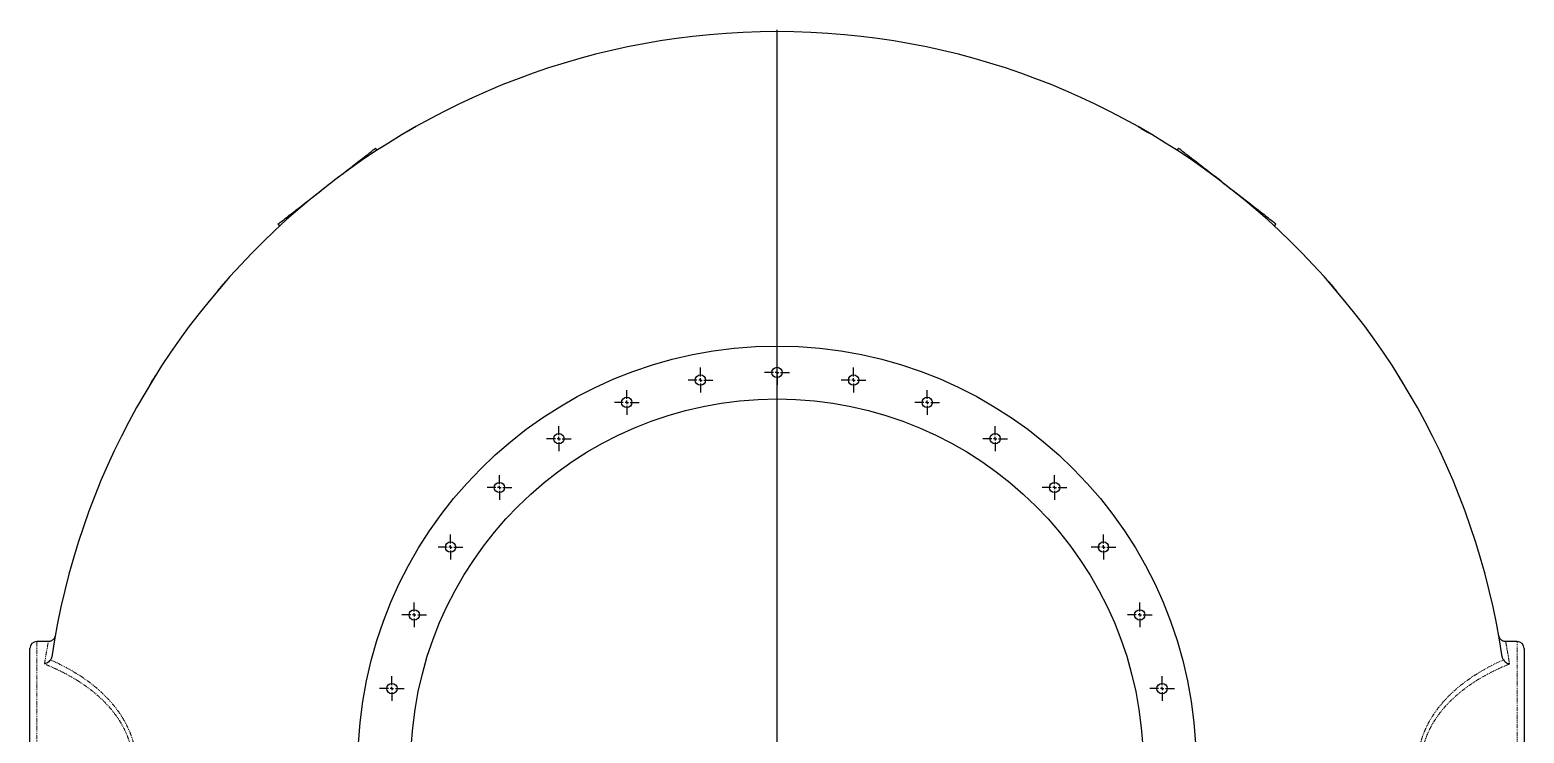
# Model space of a CAD drawing. Header units: millimetres. Extents: x -12403 to 8666, y -15213 to 13435.
# Drawn here: x -3195 to -955, y -11775 to -10721 of the extents above; entities that cross this region are included whole.
import ezdxf

# ---------------------------------------------------------------- set-up
doc = ezdxf.new("R2010")
doc.units = ezdxf.units.MM
doc.linetypes.add('PHANTOM', pattern=[12.7, 6.35, -1.27, 1.27, -1.27, 1.27, -1.27])
doc.layers.add('10', color=7, linetype='Continuous')

# ---------------------------------------------------------------- blocks, each defined once
blk = doc.blocks.new('SW_CENTERMARKSYMBOL_37')
at = {"layer": '10', "color": 0}
for p, q in [((0, 0.167), (0, 20.417)), ((-0.167, 0), (-20.417, 0)), ((0, 0), (-0.083, 0)), ((0, 0), (0, 0.083)), ((0, 0), (0, -0.083)), ((0, 0), (0.083, 0)), ((0.167, 0), (20.417, 0)), ((0, -0.167), (0, -20.417))]:
    blk.add_line(p, q, dxfattribs=at)
blk = doc.blocks.new('SW_CENTERMARKSYMBOL_55')
at = {"layer": '10', "color": 0}
for p, q in [((-0.167, 0), (-0.6, 0)), ((0, 0), (-0.083, 0)), ((0, 0.167), (0, 0.6)), ((0, 0), (0, 0.083)), ((0, 0), (0, -0.083)), ((0, 0), (0.083, 0)), ((0.167, 0), (0.6, 0)), ((0, -0.167), (0, -0.6))]:
    blk.add_line(p, q, dxfattribs=at)
blk = doc.blocks.new('SW_CENTERMARKSYMBOL_56')
at = {"layer": '10', "color": 0}
for p, q in [((-0.167, 0), (-0.6, 0)), ((0, 0), (-0.083, 0)), ((0, 0.167), (0, 0.6)), ((0, 0), (0, 0.083)), ((0, 0), (0, -0.083)), ((0, 0), (0.083, 0)), ((0.167, 0), (0.6, 0)), ((0, -0.167), (0, -0.6))]:
    blk.add_line(p, q, dxfattribs=at)
blk = doc.blocks.new('SW_CENTERMARKSYMBOL_57')
at = {"layer": '10', "color": 0}
for p, q in [((-0.167, 0), (-0.6, 0)), ((0, 0), (-0.083, 0)), ((0, 0.167), (0, 0.6)), ((0, 0), (0, 0.083)), ((0, 0), (0, -0.083)), ((0, 0), (0.083, 0)), ((0.167, 0), (0.6, 0)), ((0, -0.167), (0, -0.6))]:
    blk.add_line(p, q, dxfattribs=at)
blk = doc.blocks.new('SW_CENTERMARKSYMBOL_58')
at = {"layer": '10', "color": 0}
for p, q in [((-0.167, 0), (-0.6, 0)), ((0, 0), (-0.083, 0)), ((0, 0.167), (0, 0.6)), ((0, 0), (0, 0.083)), ((0, 0), (0, -0.083)), ((0, 0), (0.083, 0)), ((0.167, 0), (0.6, 0)), ((0, -0.167), (0, -0.6))]:
    blk.add_line(p, q, dxfattribs=at)
blk = doc.blocks.new('SW_CENTERMARKSYMBOL_59')
at = {"layer": '10', "color": 0}
for p, q in [((-0.167, 0), (-0.6, 0)), ((0, 0), (-0.083, 0)), ((0, 0.167), (0, 0.6)), ((0, 0), (0, 0.083)), ((0, 0), (0, -0.083)), ((0, 0), (0.083, 0)), ((0.167, 0), (0.6, 0)), ((0, -0.167), (0, -0.6))]:
    blk.add_line(p, q, dxfattribs=at)
blk = doc.blocks.new('SW_CENTERMARKSYMBOL_60')
at = {"layer": '10', "color": 0}
for p, q in [((-0.167, 0), (-0.6, 0)), ((0, 0), (-0.083, 0)), ((0, 0.167), (0, 0.6)), ((0, 0), (0, 0.083)), ((0, 0), (0, -0.083)), ((0, 0), (0.083, 0)), ((0.167, 0), (0.6, 0)), ((0, -0.167), (0, -0.6))]:
    blk.add_line(p, q, dxfattribs=at)
blk = doc.blocks.new('SW_CENTERMARKSYMBOL_61')
at = {"layer": '10', "color": 0}
for p, q in [((-0.167, 0), (-0.6, 0)), ((0, 0), (-0.083, 0)), ((0, 0.167), (0, 0.6)), ((0, 0), (0, 0.083)), ((0, 0), (0, -0.083)), ((0, 0), (0.083, 0)), ((0.167, 0), (0.6, 0)), ((0, -0.167), (0, -0.6))]:
    blk.add_line(p, q, dxfattribs=at)
blk = doc.blocks.new('SW_CENTERMARKSYMBOL_62')
at = {"layer": '10', "color": 0}
for p, q in [((-0.167, 0), (-0.6, 0)), ((0, 0), (-0.083, 0)), ((0, 0.167), (0, 0.6)), ((0, 0), (0, 0.083)), ((0, 0), (0, -0.083)), ((0, 0), (0.083, 0)), ((0.167, 0), (0.6, 0)), ((0, -0.167), (0, -0.6))]:
    blk.add_line(p, q, dxfattribs=at)
blk = doc.blocks.new('SW_CENTERMARKSYMBOL_63')
at = {"layer": '10', "color": 0}
for p, q in [((-0.167, 0), (-0.6, 0)), ((0, 0), (-0.083, 0)), ((0, 0.167), (0, 0.6)), ((0, 0), (0, 0.083)), ((0, 0), (0, -0.083)), ((0, 0), (0.083, 0)), ((0.167, 0), (0.6, 0)), ((0, -0.167), (0, -0.6))]:
    blk.add_line(p, q, dxfattribs=at)
blk = doc.blocks.new('SW_CENTERMARKSYMBOL_64')
at = {"layer": '10', "color": 0}
for p, q in [((-0.167, 0), (-0.6, 0)), ((0, 0), (-0.083, 0)), ((0, 0.167), (0, 0.6)), ((0, 0), (0, 0.083)), ((0, 0), (0, -0.083)), ((0, 0), (0.083, 0)), ((0.167, 0), (0.6, 0)), ((0, -0.167), (0, -0.6))]:
    blk.add_line(p, q, dxfattribs=at)
blk = doc.blocks.new('SW_CENTERMARKSYMBOL_65')
at = {"layer": '10', "color": 0}
for p, q in [((-0.167, 0), (-0.6, 0)), ((0, 0), (-0.083, 0)), ((0, 0.167), (0, 0.6)), ((0, 0), (0, 0.083)), ((0, 0), (0, -0.083)), ((0, 0), (0.083, 0)), ((0.167, 0), (0.6, 0)), ((0, -0.167), (0, -0.6))]:
    blk.add_line(p, q, dxfattribs=at)
blk = doc.blocks.new('SW_CENTERMARKSYMBOL_66')
at = {"layer": '10', "color": 0}
for p, q in [((-0.167, 0), (-0.6, 0)), ((0, 0), (-0.083, 0)), ((0, 0.167), (0, 0.6)), ((0, 0), (0, 0.083)), ((0, 0), (0, -0.083)), ((0, 0), (0.083, 0)), ((0.167, 0), (0.6, 0)), ((0, -0.167), (0, -0.6))]:
    blk.add_line(p, q, dxfattribs=at)
blk = doc.blocks.new('SW_CENTERMARKSYMBOL_67')
at = {"layer": '10', "color": 0}
for p, q in [((-0.167, 0), (-0.6, 0)), ((0, 0), (-0.083, 0)), ((0, 0.167), (0, 0.6)), ((0, 0), (0, 0.083)), ((0, 0), (0, -0.083)), ((0, 0), (0.083, 0)), ((0.167, 0), (0.6, 0)), ((0, -0.167), (0, -0.6))]:
    blk.add_line(p, q, dxfattribs=at)
blk = doc.blocks.new('SW_CENTERMARKSYMBOL_68')
at = {"layer": '10', "color": 0}
for p, q in [((-0.167, 0), (-0.6, 0)), ((0, 0), (-0.083, 0)), ((0, 0.167), (0, 0.6)), ((0, 0), (0, 0.083)), ((0, 0), (0, -0.083)), ((0, 0), (0.083, 0)), ((0.167, 0), (0.6, 0)), ((0, -0.167), (0, -0.6))]:
    blk.add_line(p, q, dxfattribs=at)
blk = doc.blocks.new('SW_CENTERMARKSYMBOL_69')
at = {"layer": '10', "color": 0}
for p, q in [((-0.167, 0), (-0.6, 0)), ((0, 0), (-0.083, 0)), ((0, 0.167), (0, 0.6)), ((0, 0), (0, 0.083)), ((0, 0), (0, -0.083)), ((0, 0), (0.083, 0)), ((0.167, 0), (0.6, 0)), ((0, -0.167), (0, -0.6))]:
    blk.add_line(p, q, dxfattribs=at)
blk = doc.blocks.new('SW_CENTERMARKSYMBOL_70')
at = {"layer": '10', "color": 0}
for p, q in [((0, 0.167), (0, 35.667)), ((-0.167, 0), (-35.667, 0)), ((0, 0), (-0.083, 0)), ((0, 0), (0, 0.083)), ((0, 0), (0, -0.083)), ((0, 0), (0.083, 0)), ((0.167, 0), (35.667, 0)), ((0, -0.167), (0, -35.667))]:
    blk.add_line(p, q, dxfattribs=at)

msp = doc.modelspace()

# ---------------------------------------------------------------- linework, layer by layer
at = {"color": 7, "linetype": 'Continuous', "lineweight": 25}
for p, q in [((-2634.64, -10876.42), (-2634.62, -10876.46)), ((-2634.62, -10876.46), (-2634.62, -10876.46)), ((-2616.79, -10866.13), (-2616.82, -10866.09)), ((-1532.54, -10866.09), (-1532.57, -10866.13)), ((-1514.74, -10876.46), (-1514.72, -10876.42)), ((-2674.01, -10900.9), (-2676.41, -10897.81)), ((-1472.95, -10897.81), (-1475.36, -10900.9)), ((-2741.43, -10948.42), (-2741.46, -10948.39)), ((-1407.9, -10948.39), (-1407.93, -10948.43)), ((-2757.72, -10961.03), (-2757.69, -10961.07)), ((-1391.67, -10961.07), (-1391.64, -10961.03)), ((-2822.77, -11011.61), (-2820.37, -11014.7)), ((-1328.99, -11014.7), (-1326.59, -11011.61)), ((-2900.37, -11096.65), (-2900.41, -11096.62)), ((-1248.95, -11096.62), (-1248.99, -11096.65)), ((-2913.86, -11112.21), (-2913.83, -11112.24)), ((-2913.83, -11112.24), (-2913.83, -11112.24)), ((-1235.53, -11112.24), (-1235.5, -11112.21)), ((-3004.22, -11235.43), (-3004.26, -11235.41)), ((-1145.1, -11235.41), (-1145.14, -11235.43)), ((-3015.1, -11252.93), (-3015.06, -11252.95)), ((-1134.3, -11252.95), (-1134.26, -11252.93)), ((-3194.81, -11997.83), (-3194.81, -11647.63)), ((-3167.14, -11637.33), (-3184.51, -11637.33)), ((-3157.08, -11629.4), (-3157.02, -11629.08)), ((-964.86, -11637.33), (-982.22, -11637.33)), ((-954.56, -11647.63), (-954.56, -11997.83))]:
    msp.add_line(p, q, dxfattribs=at)
at = {"color": 8, "linetype": 'PHANTOM', "lineweight": 18}
for p, q in [((-3184.51, -11637.33), (-3184.51, -12008.13)), ((-964.86, -12008.13), (-964.86, -11637.33))]:
    msp.add_line(p, q, dxfattribs=at)
at = {"color": 7, "linetype": 'Continuous', "lineweight": 25, "flags": 128}
for points in [[(-2625.73, -10871.26), (-2627.47, -10872.26), (-2629.14, -10873.23), (-2630.68, -10874.12), (-2632.03, -10874.91), (-2633.14, -10875.55), (-2633.97, -10876.02), (-2634.47, -10876.32), (-2634.64, -10876.42)], [(-2616.82, -10866.09), (-2616.99, -10866.19), (-2617.5, -10866.49), (-2618.32, -10866.96), (-2619.43, -10867.6), (-2620.78, -10868.39), (-2622.32, -10869.28), (-2623.99, -10870.25), (-2625.73, -10871.26)], [(-1532.54, -10866.09), (-1532.37, -10866.19), (-1531.87, -10866.49), (-1531.04, -10866.96), (-1529.93, -10867.6), (-1528.58, -10868.39), (-1527.04, -10869.28), (-1525.37, -10870.25), (-1523.63, -10871.26)], [(-1523.63, -10871.26), (-1521.89, -10872.26), (-1520.22, -10873.23), (-1518.68, -10874.12), (-1517.33, -10874.91), (-1516.22, -10875.55), (-1515.4, -10876.02), (-1514.89, -10876.32), (-1514.72, -10876.42)], [(-2741.46, -10948.39), (-2740.42, -10947.58), (-2735.88, -10944.05), (-2731.39, -10940.56), (-2726.97, -10937.13), (-2722.65, -10933.76), (-2718.43, -10930.48), (-2714.33, -10927.3), (-2710.38, -10924.22), (-2706.57, -10921.26), (-2702.94, -10918.44), (-2699.49, -10915.76), (-2696.24, -10913.23), (-2693.2, -10910.87), (-2690.38, -10908.68), (-2687.8, -10906.67), (-2685.46, -10904.85), (-2683.37, -10903.22), (-2681.55, -10901.8), (-2679.99, -10900.59), (-2678.71, -10899.6), (-2677.7, -10898.82), (-2676.98, -10898.26), (-2676.55, -10897.92), (-2676.41, -10897.81)], [(-1407.9, -10948.39), (-1408.94, -10947.58), (-1413.49, -10944.05), (-1417.97, -10940.56), (-1422.39, -10937.13), (-1426.71, -10933.76), (-1430.93, -10930.48), (-1435.03, -10927.3), (-1438.99, -10924.22), (-1442.79, -10921.26), (-1446.42, -10918.44), (-1449.87, -10915.76), (-1453.12, -10913.23), (-1456.16, -10910.87), (-1458.98, -10908.68), (-1461.56, -10906.67), (-1463.9, -10904.85), (-1465.99, -10903.22), (-1467.82, -10901.8), (-1469.37, -10900.59), (-1470.66, -10899.6), (-1471.66, -10898.82), (-1472.38, -10898.26), (-1472.81, -10897.92), (-1472.95, -10897.81)], [(-2749.59, -10954.71), (-2751.17, -10955.94), (-2752.7, -10957.13), (-2754.11, -10958.22), (-2755.34, -10959.18), (-2756.35, -10959.97), (-2757.1, -10960.55), (-2757.56, -10960.91), (-2757.72, -10961.03)], [(-2741.46, -10948.39), (-2741.61, -10948.51), (-2742.08, -10948.87), (-2742.83, -10949.45), (-2743.84, -10950.24), (-2745.07, -10951.2), (-2746.48, -10952.29), (-2748, -10953.48), (-2749.59, -10954.71)], [(-1407.9, -10948.39), (-1407.75, -10948.51), (-1407.28, -10948.87), (-1406.53, -10949.45), (-1405.52, -10950.24), (-1404.29, -10951.2), (-1402.88, -10952.29), (-1401.36, -10953.48), (-1399.77, -10954.71)], [(-1399.77, -10954.71), (-1398.19, -10955.94), (-1396.66, -10957.13), (-1395.26, -10958.22), (-1394.02, -10959.18), (-1393.01, -10959.97), (-1392.26, -10960.55), (-1391.8, -10960.91), (-1391.64, -10961.03)], [(-2822.77, -11011.61), (-2822.63, -11011.5), (-2822.19, -11011.16), (-2821.47, -11010.6), (-2820.47, -11009.82), (-2819.19, -11008.83), (-2817.63, -11007.61), (-2815.81, -11006.2), (-2813.72, -11004.57), (-2811.38, -11002.75), (-2808.79, -11000.74), (-2805.98, -10998.55), (-2802.94, -10996.19), (-2799.68, -10993.66), (-2796.24, -10990.98), (-2792.6, -10988.16), (-2788.8, -10985.2), (-2784.84, -10982.12), (-2780.75, -10978.94), (-2776.53, -10975.66), (-2772.2, -10972.29), (-2767.79, -10968.86), (-2763.3, -10965.37), (-2758.76, -10961.84), (-2757.72, -10961.03)], [(-1326.59, -11011.61), (-1326.74, -11011.5), (-1327.17, -11011.16), (-1327.89, -11010.6), (-1328.89, -11009.82), (-1330.17, -11008.83), (-1331.73, -11007.61), (-1333.56, -11006.2), (-1335.64, -11004.57), (-1337.98, -11002.75), (-1340.57, -11000.74), (-1343.38, -10998.55), (-1346.43, -10996.19), (-1349.68, -10993.66), (-1353.12, -10990.98), (-1356.76, -10988.16), (-1360.56, -10985.2), (-1364.52, -10982.12), (-1368.61, -10978.94), (-1372.83, -10975.66), (-1377.16, -10972.29), (-1381.57, -10968.86), (-1386.06, -10965.37), (-1390.6, -10961.84), (-1391.64, -10961.03)], [(-2907.14, -11104.41), (-2908.45, -11105.93), (-2909.71, -11107.4), (-2910.87, -11108.75), (-2911.89, -11109.93), (-2912.73, -11110.9), (-2913.35, -11111.62), (-2913.73, -11112.06), (-2913.86, -11112.21)], [(-2900.41, -11096.62), (-2900.54, -11096.77), (-2900.92, -11097.21), (-2901.54, -11097.93), (-2902.38, -11098.9), (-2903.4, -11100.08), (-2904.56, -11101.43), (-2905.82, -11102.89), (-2907.14, -11104.41)], [(-1248.95, -11096.62), (-1248.83, -11096.77), (-1248.44, -11097.21), (-1247.82, -11097.93), (-1246.98, -11098.9), (-1245.96, -11100.08), (-1244.8, -11101.43), (-1243.54, -11102.89), (-1242.23, -11104.41)], [(-1242.23, -11104.41), (-1240.91, -11105.93), (-1239.65, -11107.4), (-1238.49, -11108.75), (-1237.47, -11109.93), (-1236.63, -11110.9), (-1236.01, -11111.62), (-1235.63, -11112.06), (-1235.5, -11112.21)], [(-3015.1, -11252.93), (-3015, -11252.76), (-3014.69, -11252.26), (-3014.19, -11251.45), (-3013.51, -11250.36), (-3012.69, -11249.03), (-3011.75, -11247.52), (-3010.74, -11245.88), (-3009.68, -11244.17)], [(-3009.68, -11244.17), (-3008.62, -11242.46), (-3007.61, -11240.82), (-3006.67, -11239.3), (-3005.85, -11237.97), (-3005.17, -11236.88), (-3004.67, -11236.08), (-3004.36, -11235.58), (-3004.26, -11235.41)], [(-1139.68, -11244.17), (-1140.74, -11242.46), (-1141.76, -11240.82), (-1142.69, -11239.3), (-1143.51, -11237.97), (-1144.19, -11236.88), (-1144.69, -11236.08), (-1145, -11235.58), (-1145.1, -11235.41)], [(-1134.26, -11252.93), (-1134.37, -11252.76), (-1134.67, -11252.26), (-1135.17, -11251.45), (-1135.85, -11250.36), (-1136.67, -11249.03), (-1137.61, -11247.52), (-1138.62, -11245.88), (-1139.68, -11244.17)]]:
    msp.add_lwpolyline(points, dxfattribs=at)
at = {"color": 7, "linetype": 'Continuous', "lineweight": 25}
for centre, radius in [((-2074.68, -11822.73), 628.3), ((-2189.52, -11245.39), 7.73), ((-2074.68, -11234.08), 7.73), ((-1959.84, -11245.39), 7.73), ((-2074.68, -11822.73), 548.99), ((-2299.95, -11278.89), 7.73), ((-1849.42, -11278.89), 7.73), ((-2401.71, -11333.29), 7.73), ((-1747.65, -11333.29), 7.73), ((-2490.92, -11406.49), 7.73), ((-1658.45, -11406.49), 7.73), ((-2564.12, -11495.69), 7.73), ((-1585.24, -11495.69), 7.73), ((-2618.52, -11597.46), 7.73), ((-1530.84, -11597.46), 7.73), ((-2652.01, -11707.89), 7.73), ((-1497.35, -11707.89), 7.73)]:
    msp.add_circle(centre, radius, dxfattribs=at)
for centre, radius, start, end in [((-2074.68, -11822.73), 1099.53, 8.50958, 171.49042), ((-3184.51, -11647.63), 10.3, 90, 180), ((-964.86, -11647.63), 10.3, 0, 90)]:
    msp.add_arc(centre, radius, start, end, dxfattribs=at)
at = {"color": 8, "linetype": 'PHANTOM', "lineweight": 18}
for points, knots in [([(-3172.88, -11670.94), (-3172.45, -11668.22), (-3171.6, -11662.76), (-3170.43, -11655.77), (-3169.39, -11649.73), (-3168.5, -11644.77), (-3167.8, -11640.98), (-3167.34, -11638.51), (-3167.12, -11637.34), (-3167.14, -11637.45), (-3167.14, -11637.49)], [0, 0, 0, 0, 0.1299485, 0.2607226, 0.3944505, 0.5281772, 0.66574, 0.803301, 0.9384534, 1, 1, 1, 1]), ([(-982.22, -11637.47), (-982.22, -11637.48), (-982.21, -11637.5), (-981.92, -11639.06), (-981.39, -11641.92), (-980.62, -11646.11), (-979.65, -11651.59), (-978.58, -11657.82), (-977.52, -11664.31), (-976.83, -11668.73), (-976.48, -11670.94)], [0, 0, 0, 0, 0.0974482, 0.2361749, 0.3726658, 0.5091599, 0.6497455, 0.7903325, 0.8949512, 1, 1, 1, 1]), ([(-3172.88, -11974.51), (-3169.94, -11973.3), (-3162.09, -11970.06), (-3149.52, -11964.23), (-3135.28, -11956.78), (-3121.41, -11948.5), (-3108.89, -11939.93), (-3097.69, -11931.22), (-3087.75, -11922.48), (-3078.34, -11913), (-3069.58, -11902.75), (-3062.46, -11892.9), (-3056.83, -11883.7), (-3052.47, -11875.36), (-3048.64, -11866.66), (-3045.44, -11857.64), (-3042.94, -11848.38), (-3041.22, -11838.91), (-3040.28, -11829.32), (-3040.11, -11819.66), (-3040.75, -11810.05), (-3042.22, -11800.56), (-3044.44, -11791.25), (-3047.33, -11782.21), (-3051.2, -11772.65), (-3056.21, -11762.73), (-3062.43, -11752.61), (-3069.33, -11743.1), (-3077.49, -11733.39), (-3086.99, -11723.65), (-3097.88, -11714.02), (-3109.3, -11705.21), (-3121.15, -11697.17), (-3133.49, -11689.73), (-3146.26, -11682.88), (-3159.44, -11676.54), (-3168.4, -11672.81), (-3172.88, -11670.94)], [0, 0, 0, 0, 0.0234414, 0.0626982, 0.1020032, 0.1412873, 0.1805154, 0.2119302, 0.2434724, 0.2750076, 0.3064517, 0.337784, 0.3589462, 0.3802128, 0.4014884, 0.4227041, 0.4438234, 0.464709, 0.4856928, 0.506672, 0.5275514, 0.5484506, 0.5694359, 0.5904378, 0.6113598, 0.6383501, 0.6654384, 0.6925624, 0.7196018, 0.754086, 0.788662, 0.823312, 0.8579678, 0.8925191, 0.928338, 0.9641748, 1, 1, 1, 1]), ([(-3163.93, -11664.92), (-3163.58, -11665.07), (-3157.32, -11667.82), (-3145.28, -11673.56), (-3129.69, -11682.19), (-3116, -11690.87), (-3104.12, -11699.35), (-3092.69, -11708.62), (-3081.82, -11718.73), (-3072.33, -11728.95), (-3064.17, -11739.15), (-3057.26, -11749.15), (-3051.04, -11759.77), (-3046.04, -11770.18), (-3042.18, -11780.21), (-3039.28, -11789.71), (-3037.07, -11799.47), (-3035.6, -11809.43), (-3034.96, -11819.51), (-3035.12, -11829.64), (-3036.07, -11839.71), (-3037.78, -11849.64), (-3040.28, -11859.35), (-3043.48, -11868.8), (-3047.3, -11877.94), (-3051.67, -11886.71), (-3057.3, -11896.37), (-3064.4, -11906.7), (-3073.14, -11917.44), (-3082.56, -11927.41), (-3092.52, -11936.63), (-3104.02, -11946.04), (-3117.16, -11955.43), (-3131.98, -11964.62), (-3147.24, -11972.85), (-3157.99, -11977.92), (-3163.58, -11980.38), (-3163.93, -11980.54)], [0, 0, 0, 0, 0.00280368, 0.05045201, 0.09809458, 0.13316555, 0.16834403, 0.20351829, 0.23861818, 0.27362332, 0.30136076, 0.32918365, 0.35697294, 0.38466441, 0.40631754, 0.4280492, 0.44976576, 0.47139829, 0.49306868, 0.51483623, 0.53660784, 0.55828387, 0.58007038, 0.60195245, 0.62389187, 0.64582052, 0.66764618, 0.69959079, 0.73164967, 0.76379841, 0.79595179, 0.82797592, 0.87023072, 0.91255482, 0.95490524, 0.99719632, 1, 1, 1, 1]), ([(-985.43, -11980.54), (-985.78, -11980.38), (-987.43, -11979.66), (-993.98, -11976.71), (-1004.98, -11971.37), (-1019.23, -11963.52), (-1033.09, -11954.81), (-1045.62, -11945.8), (-1056.84, -11936.63), (-1066.8, -11927.41), (-1076.22, -11917.44), (-1084.96, -11906.7), (-1092.06, -11896.37), (-1097.69, -11886.71), (-1102.06, -11877.94), (-1105.88, -11868.8), (-1109.08, -11859.35), (-1111.58, -11849.64), (-1113.29, -11839.71), (-1114.24, -11829.64), (-1114.4, -11819.51), (-1113.76, -11809.43), (-1112.29, -11799.47), (-1110.08, -11789.71), (-1107.18, -11780.21), (-1103.32, -11770.18), (-1098.32, -11759.77), (-1092.1, -11749.15), (-1085.19, -11739.15), (-1077.03, -11728.95), (-1067.54, -11718.73), (-1056.67, -11708.62), (-1045.24, -11699.35), (-1033.37, -11690.87), (-1019.67, -11682.19), (-1004.08, -11673.56), (-992.04, -11667.82), (-985.78, -11665.07), (-985.43, -11664.92)], [0, 0, 0, 0, 0.0028037, 0.0132975, 0.0529667, 0.0926869, 0.1323858, 0.1720262, 0.2040503, 0.2362036, 0.2683522, 0.300411, 0.3323556, 0.3541812, 0.3761098, 0.3980491, 0.4199311, 0.4417176, 0.4633936, 0.4851651, 0.5069326, 0.5286029, 0.5502354, 0.5719519, 0.5936835, 0.6153366, 0.643028, 0.6708172, 0.69864, 0.7263774, 0.7613824, 0.7964822, 0.8316564, 0.8668348, 0.9019057, 0.9495481, 0.9971963, 1, 1, 1, 1]), ([(-976.48, -11670.94), (-980.96, -11672.81), (-989.93, -11676.54), (-1003.1, -11682.88), (-1015.88, -11689.73), (-1028.21, -11697.17), (-1040.06, -11705.21), (-1051.48, -11714.02), (-1062.37, -11723.65), (-1071.87, -11733.39), (-1080.03, -11743.1), (-1086.93, -11752.61), (-1093.16, -11762.73), (-1098.16, -11772.65), (-1102.03, -11782.21), (-1104.93, -11791.25), (-1107.14, -11800.56), (-1108.61, -11810.05), (-1109.25, -11819.66), (-1109.08, -11829.32), (-1108.14, -11838.91), (-1106.42, -11848.38), (-1103.92, -11857.64), (-1100.72, -11866.66), (-1096.9, -11875.36), (-1092.53, -11883.7), (-1086.9, -11892.9), (-1079.79, -11902.75), (-1071.03, -11913), (-1061.61, -11922.48), (-1051.67, -11931.22), (-1040.47, -11939.93), (-1027.95, -11948.5), (-1014.08, -11956.78), (-999.84, -11964.23), (-987.27, -11970.06), (-979.42, -11973.3), (-976.48, -11974.51)], [0, 0, 0, 0, 0.0358252, 0.071662, 0.1074809, 0.1420322, 0.176688, 0.211338, 0.245914, 0.2803982, 0.3074376, 0.3345616, 0.3616499, 0.3886402, 0.4095622, 0.4305641, 0.4515494, 0.4724486, 0.493328, 0.5143072, 0.535291, 0.5561766, 0.5772959, 0.5985116, 0.6197872, 0.6410538, 0.662216, 0.6935483, 0.7249924, 0.7565276, 0.7880698, 0.8194846, 0.8587127, 0.8979968, 0.9373018, 0.9765586, 1, 1, 1, 1])]:
    msp.add_open_spline(points, degree=3, knots=knots, dxfattribs=at)
at = {"color": 7, "linetype": 'Continuous', "lineweight": 25}
for points, knots in [([(-3157.09, -11629.38), (-3157.09, -11629.39), (-3157.11, -11629.45), (-3157.18, -11629.77), (-3157.38, -11630.44), (-3157.78, -11631.44), (-3158.45, -11632.67), (-3159.39, -11633.9), (-3160.53, -11635), (-3161.82, -11635.91), (-3163.29, -11636.64), (-3164.9, -11637.12), (-3166.21, -11637.35), (-3166.96, -11637.31), (-3167.14, -11637.3)], [0, 0, 0, 0, 0.0028616, 0.0275257, 0.076631, 0.157768, 0.2591132, 0.3772464, 0.4880257, 0.5994776, 0.7174107, 0.8387068, 0.9619027, 1, 1, 1, 1]), ([(-992.35, -11629), (-992.36, -11628.95), (-992.39, -11628.79), (-992.31, -11629.27), (-992.25, -11629.61)], [0, 0, 0, 0, 0.291993, 1, 1, 1, 1]), ([(-982.22, -11637.29), (-982.44, -11637.3), (-983.21, -11637.33), (-984.52, -11637.1), (-986.05, -11636.64), (-987.42, -11635.97), (-988.61, -11635.16), (-989.62, -11634.25), (-990.44, -11633.3), (-991.08, -11632.34), (-991.57, -11631.43), (-991.91, -11630.61), (-992.13, -11629.92), (-992.23, -11629.52), (-992.27, -11629.35)], [0, 0, 0, 0, 0.0463228, 0.1683802, 0.2839634, 0.3935474, 0.4972131, 0.5947559, 0.6856863, 0.7692234, 0.8442342, 0.9091934, 0.9622204, 1, 1, 1, 1]), ([(-3163.93, -11664.92), (-3164.73, -11665.88), (-3166.33, -11667.8), (-3169.54, -11669.81), (-3171.78, -11670.66), (-3172.87, -11670.94), (-3172.88, -11670.94)], [0, 0, 0, 0, 0.3391695, 0.6770072, 0.998021, 1, 1, 1, 1]), ([(-3162.1, -11660.03), (-3162.34, -11661.16), (-3162.7, -11662.92), (-3163.61, -11664.4), (-3163.93, -11664.92)], [0, 0, 0, 0, 0.6481322, 1, 1, 1, 1]), ([(-985.43, -11664.92), (-985.72, -11664.45), (-986.31, -11663.49), (-986.92, -11661.83), (-987.14, -11660.64), (-987.26, -11660.03)], [0, 0, 0, 0, 0.31818942, 0.64757129, 1, 1, 1, 1]), ([(-985.43, -11664.92), (-984.63, -11665.87), (-983.05, -11667.78), (-979.85, -11669.8), (-977.6, -11670.66), (-976.49, -11670.94), (-976.48, -11670.94)], [0, 0, 0, 0, 0.33692942, 0.67256765, 0.99802106, 1, 1, 1, 1])]:
    msp.add_open_spline(points, degree=3, knots=knots, dxfattribs=at)

# ---------------------------------------------------------------- block references
at = {"layer": '10', "xscale": 30.9, "yscale": 30.9, "zscale": 30.9}
for name, p in [('SW_CENTERMARKSYMBOL_70', (-2074.68, -11822.73)), ('SW_CENTERMARKSYMBOL_37', (-2074.68, -11822.73)), ('SW_CENTERMARKSYMBOL_62', (-2074.68, -11234.08)), ('SW_CENTERMARKSYMBOL_63', (-2189.52, -11245.39)), ('SW_CENTERMARKSYMBOL_61', (-1959.84, -11245.39)), ('SW_CENTERMARKSYMBOL_64', (-2299.95, -11278.89)), ('SW_CENTERMARKSYMBOL_60', (-1849.42, -11278.89)), ('SW_CENTERMARKSYMBOL_65', (-2401.71, -11333.29)), ('SW_CENTERMARKSYMBOL_59', (-1747.65, -11333.29)), ('SW_CENTERMARKSYMBOL_66', (-2490.92, -11406.49)), ('SW_CENTERMARKSYMBOL_58', (-1658.45, -11406.49)), ('SW_CENTERMARKSYMBOL_67', (-2564.12, -11495.69)), ('SW_CENTERMARKSYMBOL_57', (-1585.24, -11495.69)), ('SW_CENTERMARKSYMBOL_68', (-2618.52, -11597.46)), ('SW_CENTERMARKSYMBOL_56', (-1530.84, -11597.46)), ('SW_CENTERMARKSYMBOL_69', (-2652.01, -11707.89)), ('SW_CENTERMARKSYMBOL_55', (-1497.35, -11707.89))]:
    msp.add_blockref(name, p, dxfattribs=at)

doc.saveas('drawing.dxf')
